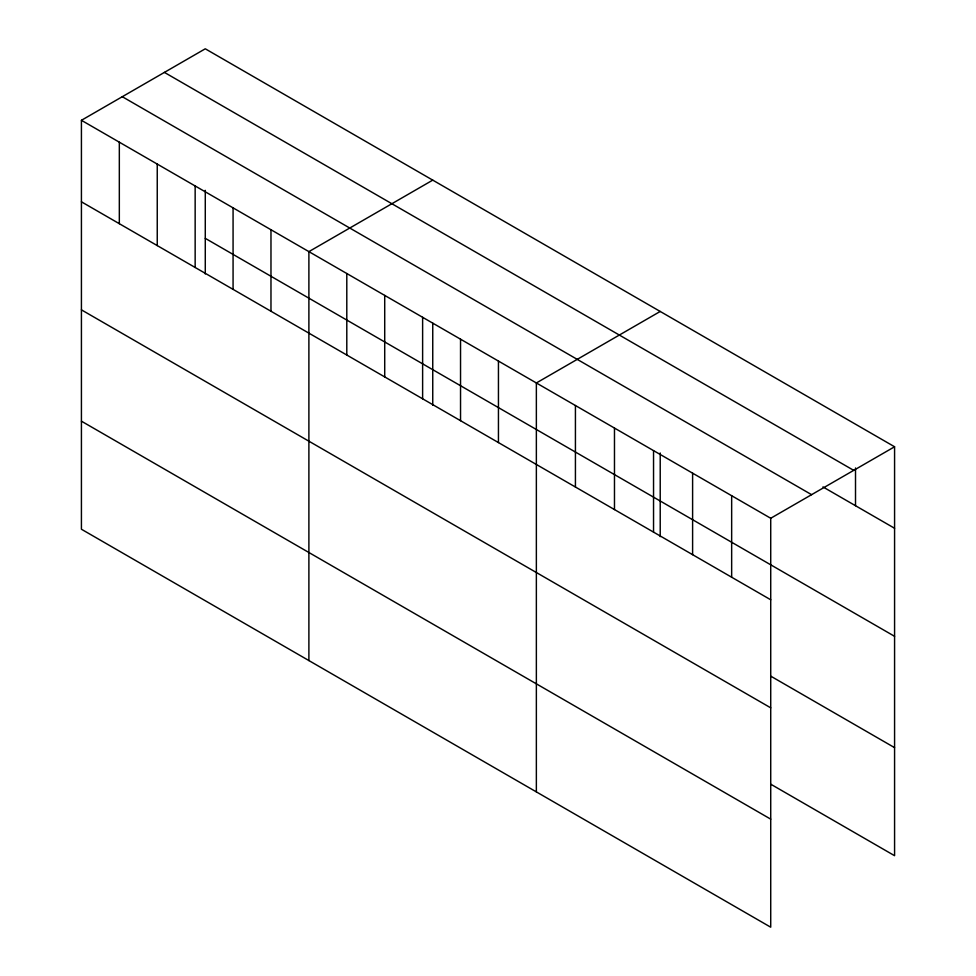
<?xml version="1.0" encoding="UTF-8"?>
<svg xmlns="http://www.w3.org/2000/svg" width="976" height="976" viewBox="0 0 976 976"><rect width="100%" height="100%" fill="white"/><g stroke="black" fill="none" stroke-linecap="round" stroke-linejoin="round"><path stroke-width="1.46" d="M81.423 120.304L770.723 518.268L770.723 927.2L81.423 529.236L81.423 120.304L205.277 48.8L894.577 446.764L894.577 855.696L770.894 784.277M432.746 180.133L308.892 251.637L308.892 660.569M660.215 311.454L536.361 382.97L536.361 791.89M770.723 518.268L894.577 446.764M164.407 72.395L853.707 470.359M822.963 486.926L894.577 528.272M122.293 96.709L811.593 494.673M205.277 238.351L894.577 636.315M81.423 201.812L770.723 599.776M770.894 676.234L894.577 747.64M81.423 309.856L770.723 707.832M81.423 421.181L770.723 819.145M855.513 467.98L855.513 505.714M731.658 495.723L731.658 577.219M692.606 473.165L692.606 554.673M660.215 452.986L660.215 536.629M653.542 450.619L653.542 532.127M614.477 428.061L614.477 509.57M575.425 405.516L575.425 487.024M498.443 361.071L498.443 442.579M460.538 339.184L460.538 420.693M432.746 323.166L432.746 405.308M422.62 317.298L422.62 398.806M384.715 295.411L384.715 376.919M346.797 273.524L346.797 355.032M270.974 229.75L270.974 311.246M233.069 207.864L233.069 289.36M205.277 190.332L205.277 273.975M195.151 185.977L195.151 267.473M157.246 164.09L157.246 245.586M119.328 142.191L119.328 223.699"/></g></svg>
